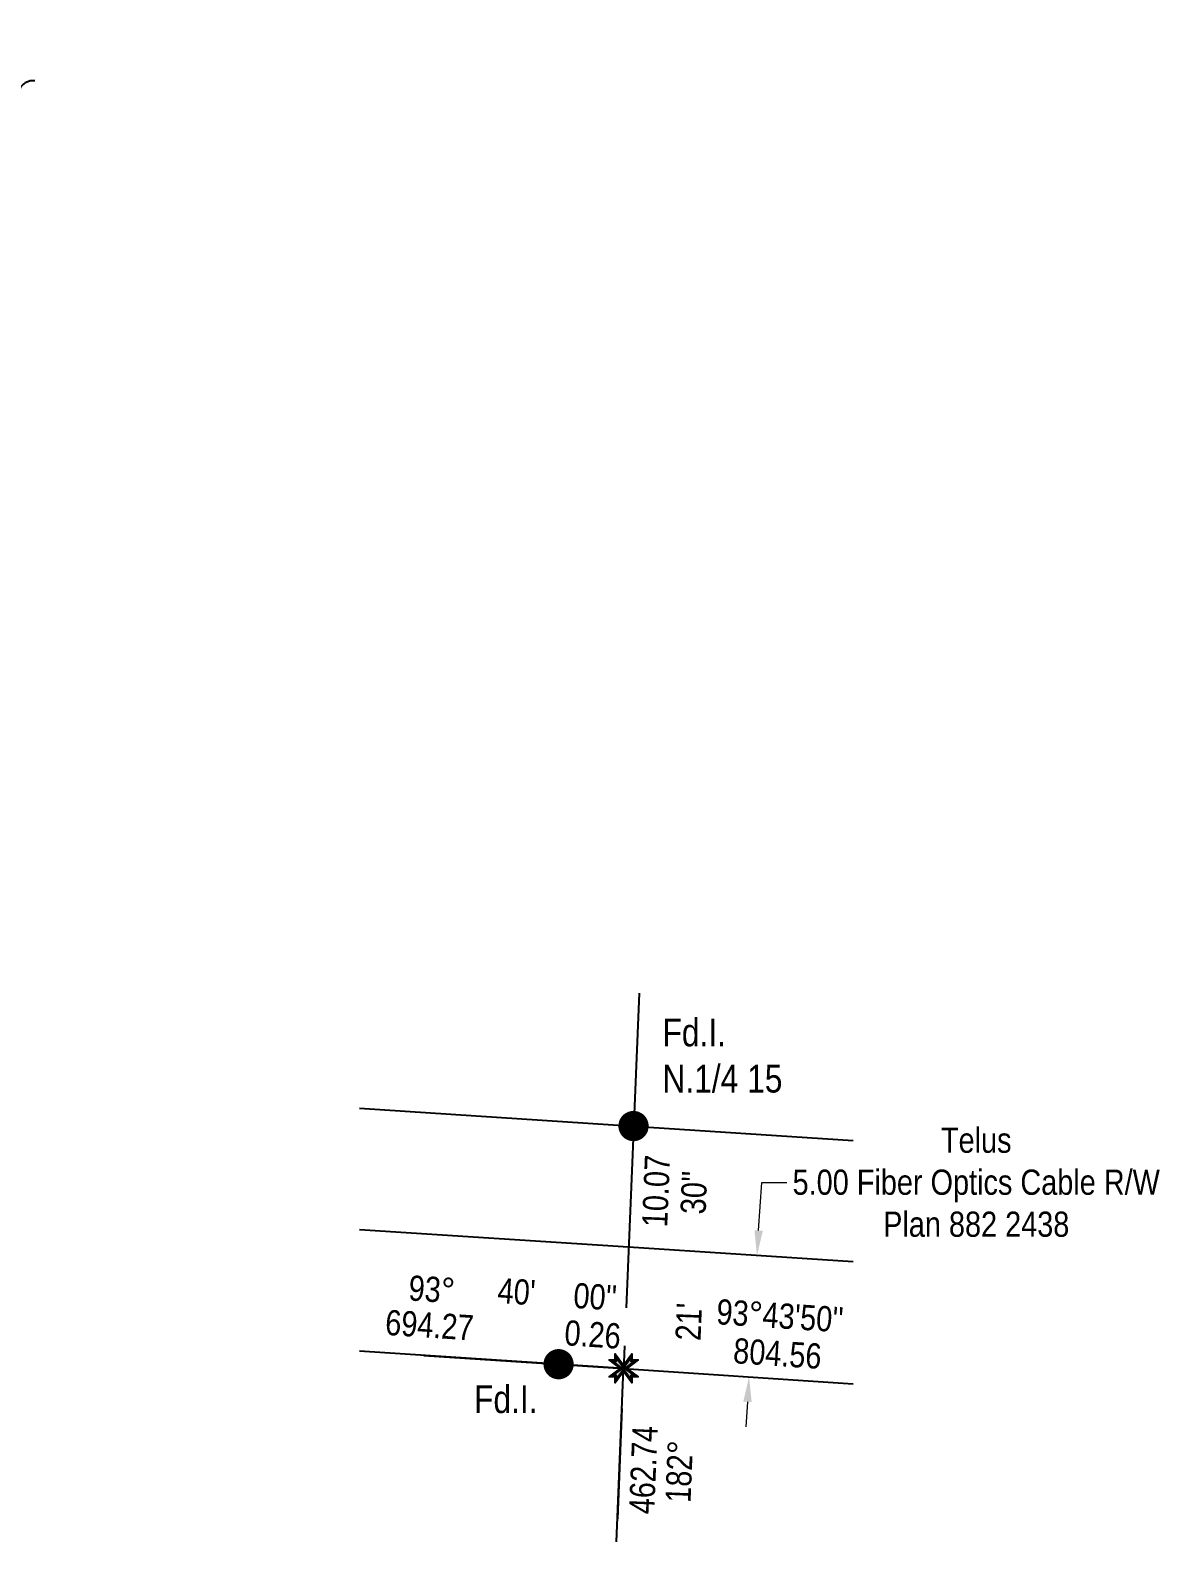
# Model space of a CAD drawing. Extents: x 298298 to 301279, y 5794636 to 5796603.
# Drawn here: x 299193 to 299642, y 5795226 to 5795826 of the extents above; entities that cross this region are included whole.
import ezdxf
from ezdxf.enums import TextEntityAlignment as Align

# ---------------------------------------------------------------- set-up
doc = ezdxf.new("R2010")
doc.units = 0
doc.header["$LTSCALE"] = 5
doc.header["$PDSIZE"] = 0.5
doc.linetypes.add('0', pattern=[1, 1, 0])
doc.linetypes.add('foc-QUARTERLINE', pattern=[33, 25, -3, 2, -3])
doc.layers.get('Defpoints').update_dxf_attribs({"color": 9})
for name, color, linetype in [('F-RW', 190, 'Continuous'), ('L-BD', 7, 'Continuous'), ('L-MON', 1, 'Continuous'), ('L-SEC', 7, 'Continuous'), ('L-SECQ', 8, 'foc-QUARTERLINE'), ('P-PROPOSED', 10, 'Continuous'), ('T-BUSH', 110, '0')]:
    doc.layers.add(name, color=color, linetype=linetype)
doc.layers.add('F-RW-T', color=190, linetype='Continuous', lineweight=9)
doc.styles.add('100L', font='ARIALN.TTF', dxfattribs={"height": 11})
doc.styles.add('80CG', font='ARIALN.TTF', dxfattribs={"height": 10})
doc.styles.add('80L', font='ARIALN.TTF', dxfattribs={"height": 10})
doc.dimstyles.new('Compass 5 000', dxfattribs={"dimscale": 5, "dimtxt": 9, "dimasz": 2, "dimexe": 0.2, "dimexo": 0.0625, "dimgap": 0.5, "dimtad": 0, "dimtih": 1, "dimtoh": 1, "dimzin": 0, "dimdsep": 46, "dimtxsty": '80CG', "dimcen": 0.1, "dimse1": 1, "dimse2": 1, "dimclrd": 256, "dimclrt": 256, "dimaunit": 1, "dimadec": 4, "dimazin": 0, "dimtfac": 0.06, "dimtofl": 0, "dimtmove": 0, "dimatfit": 1, "dimfxl": 0.2, "dimtolj": 1, "dimtzin": 0, "dimlwd": -1, "dimarcsym": 0})

# ---------------------------------------------------------------- blocks, each defined once
blk = doc.blocks.new('fdia')
at = {"color": 255, "const_width": 1}
blk.add_lwpolyline([(-0.5, 0, 1), (0.5, 0, 1)], format="xyb", close=True, dxfattribs=at)
blk = doc.blocks.new('Fdiaa')
blk.add_blockref('fdia', (0, 0))
blk = doc.blocks.new('fdib')
at = {"color": 1, "const_width": 1.6}
blk.add_lwpolyline([(-0.4, 0, 1), (0.4, 0, 1)], format="xyb", close=True, dxfattribs=at)
at = {"color": 1}
blk.add_circle((0, 0), 0.8, dxfattribs=at)
blk = doc.blocks.new('Fdibb')
blk.add_blockref('fdib', (0, 0))
blk = doc.blocks.new('fdicc')
for name in ['Fdibb', 'Fdiaa']:
    blk.add_blockref(name, (0, 0))
blk = doc.blocks.new('FDI')
blk.add_blockref('fdicc', (0, 0))
blk = doc.blocks.new('TEMP')
h = blk.add_hatch(color=255)
h.dxf.hatch_style = 1
h.paths.add_polyline_path([(0, 0.25), (-0.67, 1.15), (-0.67, 0.67), (-1.15, 0.67), (-0.25, 0), (-1.15, -0.67), (-0.67, -0.67), (-0.67, -1.15), (0, -0.25), (0.67, -1.15), (0.67, -0.67), (1.15, -0.67), (0.25, 0), (1.15, 0.67), (0.67, 0.67), (0.67, 1.15)])
h.paths.add_polyline_path([(0.57, 0.85), (0.57, 0.57), (0.85, 0.57), (0.08, 0), (0.85, -0.57), (0.57, -0.57), (0.57, -0.85), (0, -0.08), (-0.57, -0.85), (-0.57, -0.57), (-0.85, -0.57), (-0.08, 0), (-0.85, 0.57), (-0.57, 0.57), (-0.57, 0.85), (0, 0.08)], flags=16)
h = blk.add_hatch(color=1)
h.dxf.hatch_style = 1
h.paths.add_polyline_path([(0, 0.08), (-0.57, 0.85), (-0.57, 0.57), (-0.85, 0.57), (-0.08, 0), (-0.85, -0.57), (-0.57, -0.57), (-0.57, -0.85), (0, -0.08), (0.57, -0.85), (0.57, -0.57), (0.85, -0.57), (0.08, 0), (0.85, 0.57), (0.57, 0.57), (0.57, 0.85)])
at = {"color": 1}
for p, q in [((-0.08, 0), (0.08, 0)), ((0, 0.08), (0, -0.08))]:
    blk.add_line(p, q, dxfattribs=at)
at = {"color": 255, "flags": 128}
blk.add_lwpolyline([(-0.25, 0), (-1.15, 0.67), (-0.67, 0.67), (-0.67, 1.15), (0, 0.25), (0.67, 1.15), (0.67, 0.67), (1.15, 0.67), (0.25, 0), (1.15, -0.67), (0.67, -0.67), (0.67, -1.15), (0, -0.25), (-0.67, -1.15), (-0.67, -0.67), (-1.15, -0.67)], close=True, dxfattribs=at)
at = {"color": 1, "flags": 128}
blk.add_lwpolyline([(-0.08, 0), (-0.85, 0.57), (-0.57, 0.57), (-0.57, 0.85), (0, 0.08), (0.57, 0.85), (0.57, 0.57), (0.85, 0.57), (0.08, 0), (0.85, -0.57), (0.57, -0.57), (0.57, -0.85), (0, -0.08), (-0.57, -0.85), (-0.57, -0.57), (-0.85, -0.57)], close=True, dxfattribs=at)
blk = doc.blocks.new('*D496')
at = {"layer": 'Defpoints', "color": 0, "transparency": 16777216}
for p in [(299337.29, 5795349.31), (299481.96, 5795339.88), (299334.16, 5795301.27)]:
    blk.add_point(p, dxfattribs=at)
at = {"layer": 'F-RW-T', "transparency": 16777216}
for p, q in [((299482.61, 5795349.85), (299483.86, 5795368.95)), ((299483.86, 5795368.95), (299493.86, 5795368.95)), ((299478.18, 5795281.86), (299477.53, 5795271.88))]:
    blk.add_line(p, q, dxfattribs=at)
for points in [[(299480.95, 5795349.96), (299484.28, 5795349.75), (299481.96, 5795339.88)], [(299476.52, 5795281.97), (299479.84, 5795281.75), (299478.83, 5795291.84)]]:
    blk.add_solid(points, dxfattribs=at)
at = {"layer": 'F-RW-T', "transparency": 16777216, "insert": (299568.98, 5795368.95), "char_height": 10, "attachment_point": 5, "style": '80CG'}
blk.add_mtext('\\A1;Telus\\P5.00 Fiber Optics Cable R/W\\PPlan 882 2438', dxfattribs=at)

msp = doc.modelspace()

# ---------------------------------------------------------------- linework, layer by layer
at = {"layer": 'F-RW', "flags": 128}
for points in [[(299520.064, 5795337.403), (299430.973, 5795343.201), (299324.213, 5795350.162)], [(299349.673, 5795300.261), (299428.993, 5795295.108), (299520.064, 5795289.039)]]:
    msp.add_lwpolyline(points, dxfattribs=at)
at = {"layer": 'L-SEC'}
msp.add_lwpolyline([(299324.213, 5795398.347), (299432.953, 5795391.293), (299520.064, 5795385.608)], dxfattribs=at)
at = {"layer": 'L-SECQ'}
msp.add_line((299435.124, 5795444.019), (299426.533, 5795235.354), dxfattribs=at)
at = {"layer": 'P-PROPOSED'}
msp.add_lwpolyline([(299426.16, 5795226.316), (299428.993, 5795295.108), (299324.213, 5795301.916)], dxfattribs=at)
at = {"layer": 'T-BUSH', "flags": 128}
msp.add_lwpolyline([(299195.36, 5795806.116, 0.5205671), (299188.752, 5795798.612, 0.5205671), (299182.143, 5795791.108, 0.5205671), (299175.534, 5795783.604, 0.5205671), (299168.925, 5795776.1, 0.5205671), (299162.047, 5795768.843, 0.5205671), (299155.127, 5795761.626, 0.5205671), (299148.206, 5795754.408, 0.5205671), (299141.251, 5795747.224, 0.5205671), (299134.259, 5795740.076, 0.5205671), (299127.267, 5795732.927, 0.5205671), (299120.275, 5795725.779, 0.5205671), (299113.283, 5795718.631, 0.5205671), (299106.29, 5795711.483, 0.5205671), (299097.515, 5795707.42, 0.5205671), (299087.83, 5795704.931, 0.5205671), (299078.166, 5795702.663, 0.5205671), (299069.081, 5795706.841, 0.5205671), (299059.997, 5795711.02, 0.5205671), (299052.229, 5795716.697, 0.5205671), (299046.916, 5795725.168, 0.5205671), (299041.603, 5795733.639, 0.5205671), (299036.29, 5795742.11, 0.5205671), (299033.336, 5795751.386, 0.5205671), (299032.362, 5795761.338, 0.5205671), (299031.388, 5795771.29, 0.5205671), (299031.078, 5795781.26, 0.5205671), (299031.499, 5795791.251, 0.5205671), (299031.92, 5795801.241, 0.5205671), (299032.341, 5795811.232, 0.5205671), (299032.971, 5795826.19, 0.5205671)], format="xyb", dxfattribs=at)

# ---------------------------------------------------------------- block references
at = {"layer": 'L-MON', "color": 6, "xscale": 5.000000000000003, "yscale": 5.000000000000003, "zscale": 5.000000000000003}
for name, p in [('FDI', (299432.953, 5795391.293)), ('FDI', (299403.202, 5795296.79)), ('TEMP', (299428.993, 5795295.108))]:
    msp.add_blockref(name, p, dxfattribs=at)

# ---------------------------------------------------------------- texts
at = {"layer": 'L-BD', "style": '80L'}
for s, rotation, p in [('10.07', 87.6422, (299441.9, 5795365.514)), ("30''", 87.6422, (299456.886, 5795364.897)), ('93°', 356.2893, (299352.891, 5795326.533)), ("40'", 356.2689, (299386.522, 5795325.601)), ("00''", 356.2689, (299417.724, 5795323.573)), ('694.27', 356.2893, (299351.969, 5795312.314)), ("21'", 87.6422, (299454.775, 5795313.621)), ("93°43'50''", 356.1878, (299491.084, 5795316.024)), ('0.26', 356.2689, (299416.748, 5795308.606)), ('804.56', 356.1878, (299490.087, 5795301.058)), ('462.74', 87.6422, (299436.841, 5795254.799)), ('182°', 87.6422, (299451.078, 5795254.213))]:
    msp.add_text(s, height=9.9993, rotation=rotation, dxfattribs=at).set_placement(p, align=Align.MIDDLE)
at = {"layer": 'L-MON', "attachment_point": 1, "style": '100L'}
for s, width, insert, char_height in [('Fd.I. \\PN.1/4 15', 47.21778, (299444.423, 5795433.941), 10.9993), ('\\pxqr;Fd.I. ', 24.2469, (299370.614, 5795288.4), 10.99929)]:
    msp.add_mtext_dynamic_manual_height_columns(s, width=width, gutter_width=54.993, heights=[0], dxfattribs=dict(at, insert=insert, char_height=char_height))

# ---------------------------------------------------------------- dimensions: what is measured, and where the dimension line sits
at = {"layer": 'F-RW-T'}
dim = msp.add_linear_dim(base=(299481.962, 5795339.876), p1=(299334.157, 5795301.269), p2=(299337.289, 5795349.309), angle=86.2694, text='Telus\\P5.00 Fiber Optics Cable R/W\\PPlan 882 2438', dimstyle='Compass 5 000', dxfattribs=at)
dim.commit()
dim.dimension.update_dxf_attribs({"geometry": '*D496', "text_midpoint": (299568.977, 5795368.948), "dimtype": 161})

doc.saveas('drawing.dxf')
